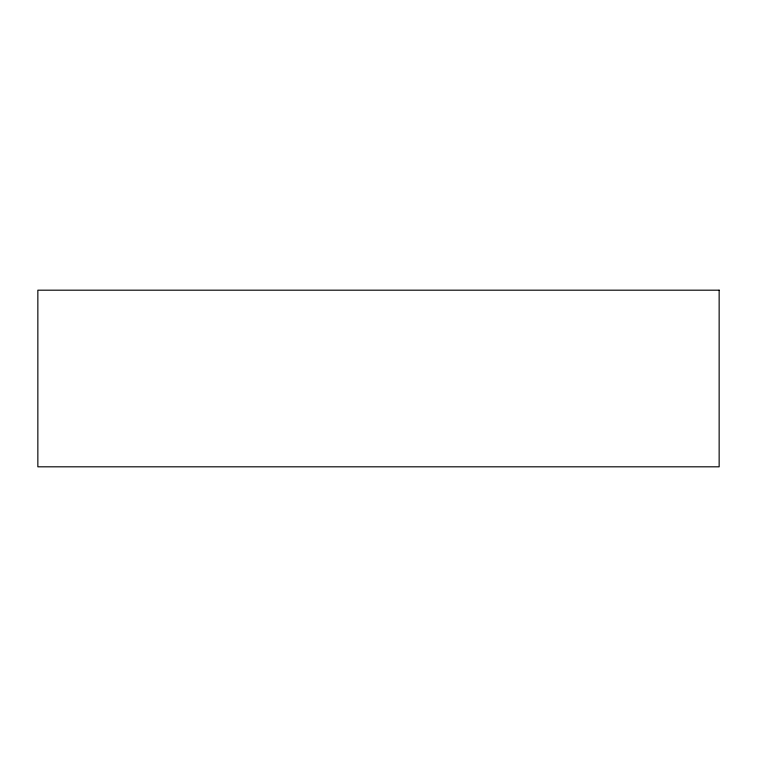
<?xml version="1.0" encoding="UTF-8"?>
<svg xmlns="http://www.w3.org/2000/svg" width="757" height="757" viewBox="0 0 757 757"><rect width="100%" height="100%" fill="white"/><g stroke="black" fill="none" stroke-linecap="round" stroke-linejoin="round"><path stroke-width="1.14" d="M719.15 290.186L37.85 290.186L37.85 466.814L719.15 466.814L719.15 290.186"/></g></svg>
